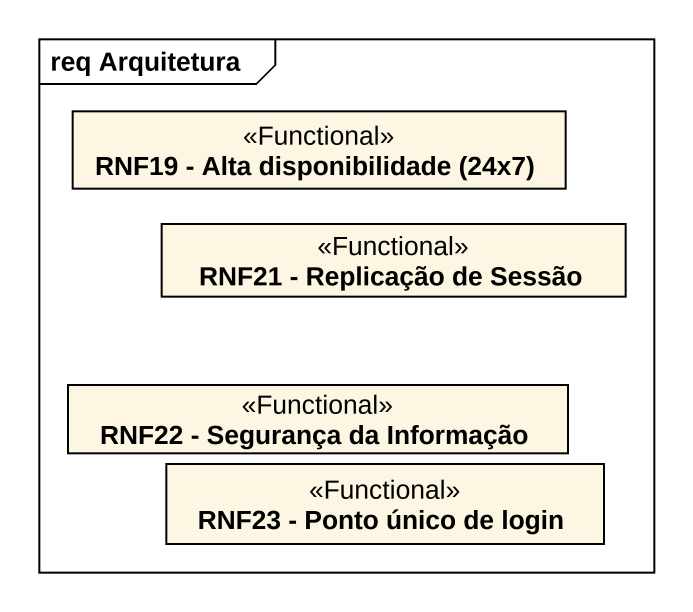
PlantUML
@startuml
mainframe req Arquitetura
hide circle
hide empty members
class "RNF19 - Alta disponibilidade (24x7)" as RNF19_Alta_disponibilidade <<Functional>>
class "RNF21 - Replicação de Sessão" as RNF21_Replicação_de_Sessão <<Functional>>
class "RNF22 - Segurança da Informação" as RNF22_Segurança_da <<Functional>>
class "RNF23 - Ponto único de login" as RNF23_Ponto_único_de_login <<Functional>>
@enduml
